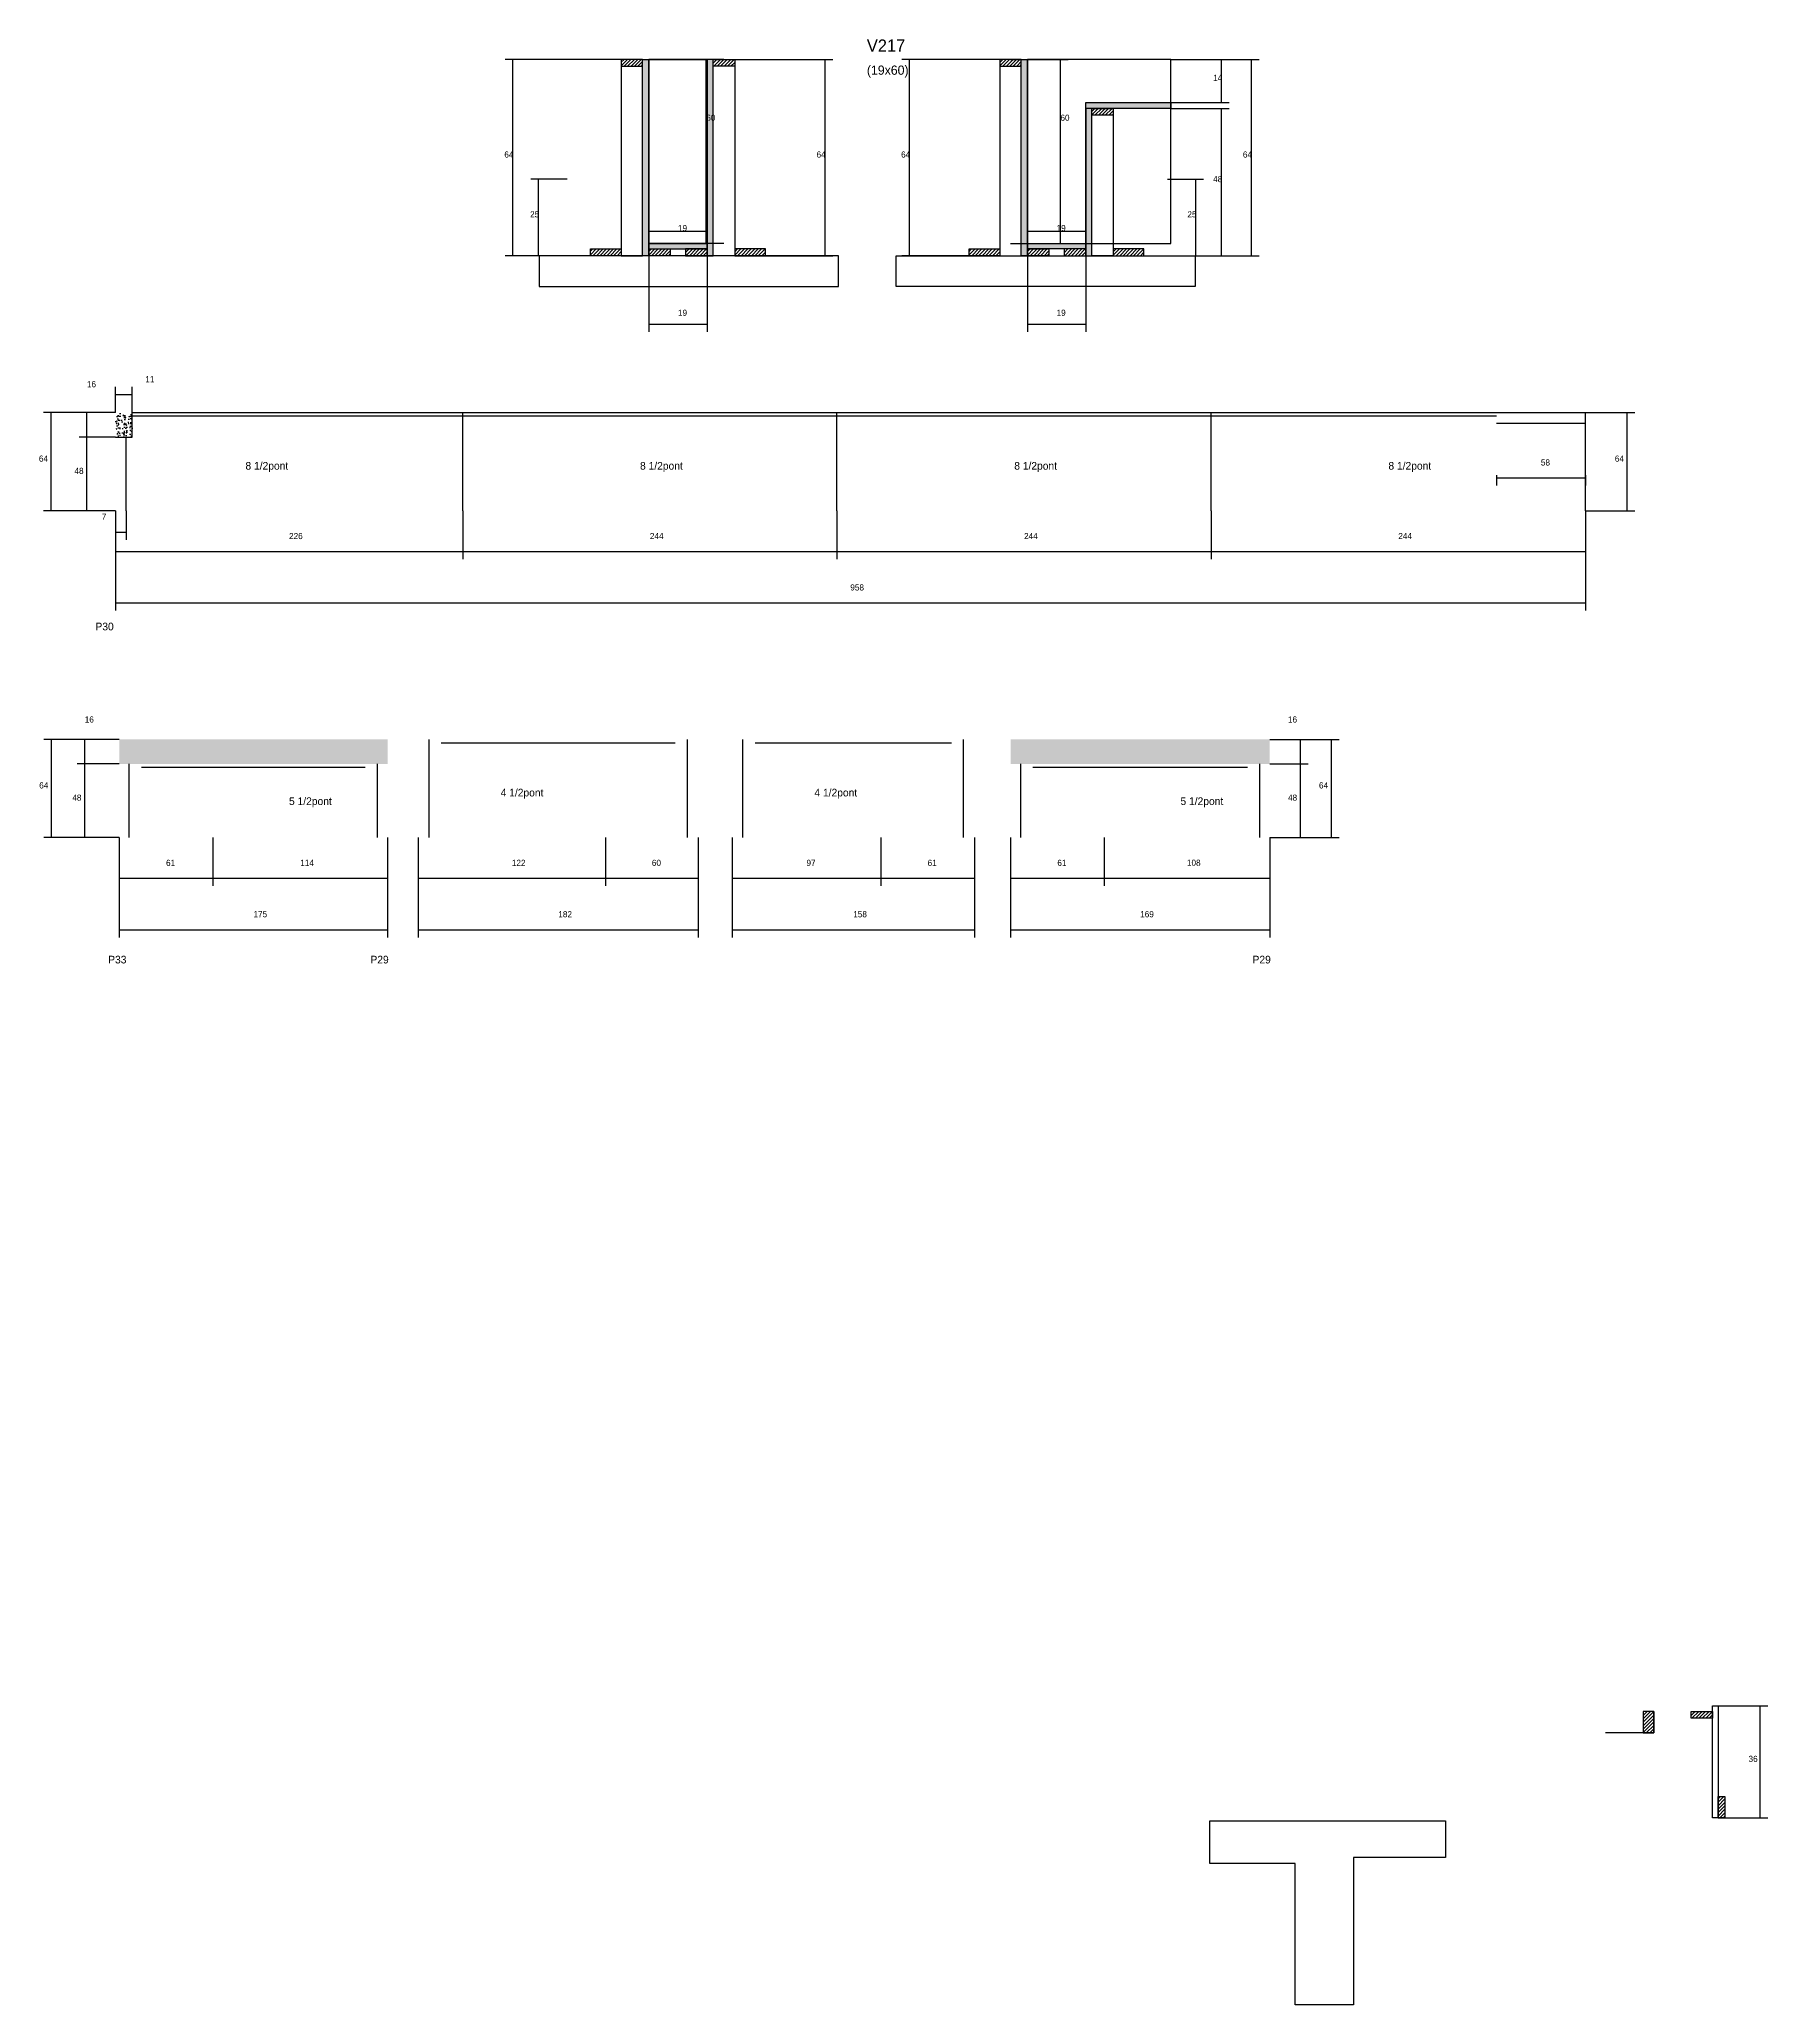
# Model space of a CAD drawing. Header units: metres. Extents: x 7730 to 8857, y 6730 to 8012.
import ezdxf

# ---------------------------------------------------------------- set-up
doc = ezdxf.new("R2010")
doc.units = ezdxf.units.M
for name, color, linetype in [('CONCRETO', 251, 'Continuous'), ('COTA', 4, 'Continuous'), ('Cota Seção (2x)', 4, 'Continuous'), ('Hachura', 253, 'Continuous'), ('Madeira', 126, 'Continuous'), ('NOMENCLATURA', 7, 'Continuous'), ('Painéis', 200, 'Continuous'), ('SARR_2.2x7', 40, 'Continuous'), ('Texto Seção', 7, 'Continuous')]:
    doc.layers.add(name, color=color, linetype=linetype)

msp = doc.modelspace()

# ---------------------------------------------------------------- hatches: boundary and pattern name
at = {"layer": 'COTA'}
h = msp.add_hatch(dxfattribs=at)
h.set_pattern_fill('AR-CONC', scale=0.03)
h.paths.add_polyline_path([(7779.2, 7768.3), (7790.2, 7768.3), (7790.2, 7752.3), (7779.2, 7752.3)])
h = msp.add_hatch(dxfattribs=at)
h.set_pattern_fill('AR-CONC', scale=0.03)
h.paths.add_polyline_path([(7956.7, 7539.2), (7956.7, 7555.2), (7956.7, 7555.2), (7781.7, 7555.2), (7781.7, 7555.2), (7781.7, 7539.2), (7781.7, 7539.2), (7956.7, 7539.2)])
h = msp.add_hatch(dxfattribs=at)
h.set_pattern_fill('AR-CONC', scale=0.03)
h.paths.add_polyline_path([(8531.9, 7539.2), (8531.9, 7555.2), (8531.9, 7555.2), (8362.9, 7555.2), (8362.9, 7555.2), (8362.9, 7539.2), (8362.9, 7539.2), (8531.9, 7539.2)])
at = {"layer": 'Hachura'}
h = msp.add_hatch(dxfattribs=at)
h.set_pattern_fill('ANSI31', scale=0.5)
h.paths.add_polyline_path([(8123, 7994.2), (8123, 7998.6), (8123, 7998.6), (8109, 7998.6), (8109, 7998.6), (8109, 7994.2), (8109, 7994.2), (8123, 7994.2)])
h = msp.add_hatch(color=8, dxfattribs=at)
h.dxf.hatch_style = 1
h.paths.add_polyline_path([(8123, 7998.6), (8127, 7998.6), (8127, 7998.6), (8127, 7870.6), (8127, 7870.6), (8123, 7870.6), (8123, 7870.6), (8123, 7998.6)])
h = msp.add_hatch(color=8, dxfattribs=at)
h.dxf.hatch_style = 1
h.paths.add_polyline_path([(8169, 7998.6), (8165, 7998.6), (8165, 7998.6), (8165, 7870.6), (8165, 7870.6), (8169, 7870.6), (8169, 7870.6), (8169, 7998.6)])
h = msp.add_hatch(dxfattribs=at)
h.set_pattern_fill('ANSI31', scale=0.5)
h.paths.add_polyline_path([(8169, 7994.2), (8169, 7998.6), (8169, 7998.6), (8183, 7998.6), (8183, 7998.6), (8183, 7994.2), (8183, 7994.2), (8169, 7994.2)])
h = msp.add_hatch(dxfattribs=at)
h.set_pattern_fill('ANSI31', scale=0.5)
h.paths.add_polyline_path([(8369.9, 7994.2), (8369.9, 7998.6), (8369.9, 7998.6), (8355.9, 7998.6), (8355.9, 7998.6), (8355.9, 7994.2), (8355.9, 7994.2), (8369.9, 7994.2)])
h = msp.add_hatch(color=8, dxfattribs=at)
h.dxf.hatch_style = 1
h.paths.add_polyline_path([(8369.9, 7998.6), (8373.9, 7998.6), (8373.9, 7998.6), (8373.9, 7870.6), (8373.9, 7870.6), (8369.9, 7870.6), (8369.9, 7870.6), (8369.9, 7998.6)])
h = msp.add_hatch(color=8, dxfattribs=at)
h.dxf.hatch_style = 1
h.paths.add_polyline_path([(8415.9, 7970.6), (8411.9, 7970.6), (8411.9, 7970.6), (8411.9, 7870.6), (8411.9, 7870.6), (8415.9, 7870.6), (8415.9, 7870.6), (8415.9, 7970.6)])
h = msp.add_hatch(color=8, dxfattribs=at)
h.dxf.hatch_style = 1
h.paths.add_polyline_path([(8411.9, 7966.6), (8411.9, 7970.6), (8411.9, 7970.6), (8467.5, 7970.6), (8467.5, 7970.6), (8467.5, 7966.6), (8467.5, 7966.6), (8411.9, 7966.6)])
h = msp.add_hatch(dxfattribs=at)
h.set_pattern_fill('ANSI31', scale=0.5)
h.paths.add_polyline_path([(8415.9, 7962.2), (8415.9, 7966.6), (8415.9, 7966.6), (8429.9, 7966.6), (8429.9, 7966.6), (8429.9, 7962.2), (8429.9, 7962.2), (8415.9, 7962.2)])
h = msp.add_hatch(dxfattribs=at)
h.set_pattern_fill('ANSI31', scale=0.5)
h.paths.add_polyline_path([(8089, 7870.6), (8089, 7875), (8089, 7875), (8109, 7875), (8109, 7875), (8109, 7870.6), (8109, 7870.6), (8089, 7870.6)])
h = msp.add_hatch(color=8, dxfattribs=at)
h.dxf.hatch_style = 1
h.paths.add_polyline_path([(8165, 7875), (8165, 7878.6), (8165, 7878.6), (8127, 7878.6), (8127, 7878.6), (8127, 7875), (8127, 7875), (8165, 7875)])
h = msp.add_hatch(dxfattribs=at)
h.set_pattern_fill('ANSI31', scale=0.5)
h.paths.add_polyline_path([(8127, 7870.6), (8127, 7875), (8127, 7875), (8141, 7875), (8141, 7875), (8141, 7870.6), (8141, 7870.6), (8127, 7870.6)])
h = msp.add_hatch(dxfattribs=at)
h.set_pattern_fill('ANSI31', scale=0.5)
h.paths.add_polyline_path([(8165, 7870.6), (8165, 7875), (8165, 7875), (8151, 7875), (8151, 7875), (8151, 7870.6), (8151, 7870.6), (8165, 7870.6)])
h = msp.add_hatch(dxfattribs=at)
h.set_pattern_fill('ANSI31', scale=0.5)
h.paths.add_polyline_path([(8203, 7870.6), (8203, 7875), (8203, 7875), (8183, 7875), (8183, 7875), (8183, 7870.6), (8183, 7870.6), (8203, 7870.6)])
h = msp.add_hatch(dxfattribs=at)
h.set_pattern_fill('ANSI31', scale=0.5)
h.paths.add_polyline_path([(8335.9, 7870.6), (8335.9, 7875), (8335.9, 7875), (8355.9, 7875), (8355.9, 7875), (8355.9, 7870.6), (8355.9, 7870.6), (8335.9, 7870.6)])
h = msp.add_hatch(color=8, dxfattribs=at)
h.dxf.hatch_style = 1
h.paths.add_polyline_path([(8373.9, 7875), (8373.9, 7878.6), (8373.9, 7878.6), (8411.9, 7878.6), (8411.9, 7878.6), (8411.9, 7875), (8411.9, 7875), (8373.9, 7875)])
h = msp.add_hatch(dxfattribs=at)
h.set_pattern_fill('ANSI31', scale=0.5)
h.paths.add_polyline_path([(8373.9, 7870.6), (8373.9, 7875), (8373.9, 7875), (8387.9, 7875), (8387.9, 7875), (8387.9, 7870.6), (8387.9, 7870.6), (8373.9, 7870.6)])
h = msp.add_hatch(dxfattribs=at)
h.set_pattern_fill('ANSI31', scale=0.5)
h.paths.add_polyline_path([(8411.9, 7870.6), (8411.9, 7875), (8411.9, 7875), (8397.9, 7875), (8397.9, 7875), (8397.9, 7870.6), (8397.9, 7870.6), (8411.9, 7870.6)])
h = msp.add_hatch(dxfattribs=at)
h.set_pattern_fill('ANSI31', scale=0.5)
h.paths.add_polyline_path([(8449.9, 7870.6), (8449.9, 7875), (8449.9, 7875), (8429.9, 7875), (8429.9, 7875), (8429.9, 7870.6), (8429.9, 7870.6), (8449.9, 7870.6)])
h = msp.add_hatch(dxfattribs=at)
h.set_pattern_fill('ANSI31', scale=0.5)
h.paths.add_polyline_path([(8782.4, 6921.3), (8775.4, 6921.3), (8775.4, 6907.3), (8782.4, 6907.3)])
h = msp.add_hatch(dxfattribs=at)
h.set_pattern_fill('ANSI31', scale=0.5)
h.paths.add_polyline_path([(8806.7, 6921.3), (8806.7, 6916.9), (8806.7, 6916.9), (8820.7, 6916.9), (8820.7, 6916.9), (8820.7, 6921.3), (8820.7, 6921.3), (8806.7, 6921.3)])
h = msp.add_hatch(dxfattribs=at)
h.set_pattern_fill('ANSI31', scale=0.5)
h.paths.add_polyline_path([(8824.3, 6851.9), (8828.7, 6851.9), (8828.7, 6851.9), (8828.7, 6865.9), (8828.7, 6865.9), (8824.3, 6865.9), (8824.3, 6865.9), (8824.3, 6851.9)])

# ---------------------------------------------------------------- linework, layer by layer
at = {"layer": 'CONCRETO'}
for points in [[(8127, 7998.6), (8127, 7998.6), (8165, 7998.6), (8165, 7970.6), (8165, 7970.6), (8165, 7878.6), (8127, 7878.6), (8127, 7998.6)], [(8127, 7878.6), (8165, 7878.6), (8165, 7998.6), (8127, 7998.6)], [(8467.5, 7970.6), (8467.5, 7998.6), (8373.9, 7998.6), (8373.9, 7970.6), (8373.9, 7970.6), (8373.9, 7878.6), (8411.9, 7878.6), (8411.9, 7970.6)], [(8373.9, 7878.6), (8467.5, 7878.6), (8467.5, 7998.6), (8373.9, 7998.6)], [(8492.9, 6822.1), (8492.9, 6850.1), (8646.5, 6850.1), (8646.5, 6826.1), (8586.5, 6826.1), (8586.5, 6730.1), (8548.5, 6730.1), (8548.5, 6822.1)]]:
    msp.add_lwpolyline(points, close=True, dxfattribs=at)
at = {"layer": 'COTA'}
for p, q in [((8109, 7998.6), (8033.3, 7998.6)), ((8038.3, 7870.6), (8038.3, 7998.6)), ((8183, 7998.6), (8246.9, 7998.6)), ((8241.9, 7870.6), (8241.9, 7998.6)), ((8355.9, 7998.6), (8292, 7998.6)), ((8297, 7870.6), (8297, 7998.6)), ((8467.5, 7998.6), (8524.9, 7998.6)), ((8467.5, 7998.6), (8505.5, 7998.6)), ((8500.5, 7970.6), (8500.5, 7998.6)), ((8519.9, 7870.6), (8519.9, 7998.6)), ((8467.5, 7970.6), (8505.5, 7970.6)), ((8467.5, 7966.6), (8505.5, 7966.6)), ((8500.5, 7870.6), (8500.5, 7966.6)), ((8073.7, 7920.6), (8050.1, 7920.6)), ((8055.1, 7870.6), (8055.1, 7920.6)), ((8465.2, 7920.6), (8488.7, 7920.6)), ((8483.7, 7870.6), (8483.7, 7920.6)), ((8093.4, 7870.6), (8033.3, 7870.6)), ((8073.7, 7870.6), (8050.1, 7870.6)), ((8127, 7870.6), (8127, 7820.9)), ((8165, 7870.6), (8165, 7820.9)), ((8198.6, 7870.6), (8246.9, 7870.6)), ((8340.3, 7870.6), (8292, 7870.6)), ((8373.9, 7870.6), (8373.9, 7820.9)), ((8411.9, 7870.6), (8411.9, 7820.9)), ((8445.5, 7870.6), (8524.9, 7870.6)), ((8445.5, 7870.6), (8505.5, 7870.6)), ((8465.2, 7870.6), (8488.7, 7870.6)), ((8127, 7825.9), (8165, 7825.9)), ((8373.9, 7825.9), (8411.9, 7825.9)), ((7779.2, 7704.3), (7779.2, 7639.2)), ((7779.2, 7704.3), (7779.2, 7685.4)), ((7779.2, 7704.3), (7779.2, 7672.7)), ((7786.2, 7704.3), (7786.2, 7685.4)), ((8005.7, 7704.3), (8005.7, 7672.7)), ((8005.7, 7704.3), (8005.7, 7672.7)), ((8249.7, 7704.3), (8249.7, 7672.7)), ((8249.7, 7704.3), (8249.7, 7672.7)), ((8493.7, 7704.3), (8493.7, 7672.7)), ((8493.7, 7704.3), (8493.7, 7672.7)), ((8737.7, 7704.3), (8737.7, 7672.7)), ((8737.7, 7704.3), (8737.7, 7639.2)), ((7779.2, 7690.4), (7786.2, 7690.4)), ((7779.2, 7677.7), (8005.7, 7677.7)), ((8005.7, 7677.7), (8249.7, 7677.7)), ((8249.7, 7677.7), (8493.7, 7677.7)), ((8493.7, 7677.7), (8737.7, 7677.7)), ((7779.2, 7644.2), (8737.7, 7644.2)), ((7781.7, 7555.2), (7732.6, 7555.2)), ((7737.6, 7491.2), (7737.6, 7555.2)), ((7781.7, 7555.2), (7754.2, 7555.2)), ((7759.2, 7539.2), (7759.2, 7555.2)), ((7781.7, 7539.2), (7754.2, 7539.2)), ((7781.7, 7539.2), (7754.2, 7539.2)), ((7759.2, 7491.2), (7759.2, 7539.2)), ((7781.7, 7491.2), (7732.6, 7491.2)), ((7781.7, 7491.2), (7754.2, 7491.2)), ((7781.7, 7491.2), (7781.7, 7459.6)), ((7781.7, 7491.2), (7781.7, 7426.1)), ((7842.7, 7491.2), (7842.7, 7459.6)), ((7842.7, 7491.2), (7842.7, 7459.6)), ((7956.7, 7491.2), (7956.7, 7459.6)), ((7956.7, 7491.2), (7956.7, 7426.1)), ((7976.7, 7491.2), (7976.7, 7426.1)), ((8159.2, 7491.2), (8159.2, 7426.1)), ((8181.3, 7491.2), (8181.3, 7426.1)), ((8339.3, 7491.2), (8339.3, 7426.1)), ((8362.9, 7491.2), (8362.9, 7459.6)), ((8362.9, 7491.2), (8362.9, 7426.1)), ((8423.9, 7491.2), (8423.9, 7459.6)), ((8423.9, 7491.2), (8423.9, 7459.6)), ((8531.9, 7491.2), (8531.9, 7459.6)), ((8531.9, 7491.2), (8531.9, 7426.1)), ((7781.7, 7464.6), (7842.7, 7464.6)), ((7842.7, 7464.6), (7956.7, 7464.6)), ((8362.9, 7464.6), (8423.9, 7464.6)), ((8423.9, 7464.6), (8531.9, 7464.6)), ((7781.7, 7431.1), (7956.7, 7431.1)), ((7976.7, 7431.1), (8159.2, 7431.1)), ((8181.3, 7431.1), (8339.3, 7431.1)), ((8362.9, 7431.1), (8531.9, 7431.1)), ((8824.3, 6924.9), (8856.6, 6924.9)), ((8851.6, 6851.9), (8851.6, 6924.9)), ((8824.3, 6851.9), (8856.6, 6851.9))]:
    msp.add_line(p, q, dxfattribs=at)
at = {"layer": 'Cota Seção (2x)'}
for p, q in [((8176, 7998.6), (8159.5, 7998.6)), ((8164.5, 7878.6), (8164.5, 7998.6)), ((8362.9, 7998.6), (8400.4, 7998.6)), ((8395.4, 7878.6), (8395.4, 7998.6)), ((8127, 7870.6), (8127, 7891.6)), ((8127, 7886.6), (8165, 7886.6)), ((8165, 7870.6), (8165, 7891.6)), ((8373.9, 7870.6), (8373.9, 7891.6)), ((8373.9, 7886.6), (8411.9, 7886.6)), ((8411.9, 7870.6), (8411.9, 7891.6)), ((8176, 7878.6), (8159.5, 7878.6)), ((8362.9, 7878.6), (8400.4, 7878.6)), ((7779.2, 7768.3), (7779.2, 7785)), ((7779.2, 7780), (7790.2, 7780)), ((7790.2, 7768.3), (7790.2, 7785)), ((7779.2, 7768.3), (7732.4, 7768.3)), ((7737.4, 7704.3), (7737.4, 7768.3)), ((7779.2, 7768.3), (7755.6, 7768.3)), ((7760.6, 7752.3), (7760.6, 7768.3)), ((8737.7, 7768.3), (8770, 7768.3)), ((8765, 7704.3), (8765, 7768.3)), ((7779.2, 7752.3), (7755.6, 7752.3)), ((7779.2, 7752.3), (7755.6, 7752.3)), ((7760.6, 7704.3), (7760.6, 7752.3)), ((8679.7, 7727.6), (8679.7, 7720.7)), ((8679.7, 7725.7), (8737.7, 7725.7)), ((8737.7, 7727.6), (8737.7, 7720.7)), ((7779.2, 7704.3), (7732.4, 7704.3)), ((7779.2, 7704.3), (7755.6, 7704.3)), ((8737.7, 7704.3), (8770, 7704.3)), ((8531.9, 7555.2), (8556.9, 7555.2)), ((8531.9, 7555.2), (8577.1, 7555.2)), ((8551.9, 7539.2), (8551.9, 7555.2)), ((8572.1, 7491.2), (8572.1, 7555.2)), ((8531.9, 7539.2), (8556.9, 7539.2)), ((8531.9, 7539.2), (8556.9, 7539.2)), ((8551.9, 7491.2), (8551.9, 7539.2)), ((7976.7, 7491.2), (7976.7, 7459.6)), ((8098.7, 7491.2), (8098.7, 7459.6)), ((8098.7, 7491.2), (8098.7, 7459.6)), ((8159.2, 7491.2), (8159.2, 7459.6)), ((8181.3, 7491.2), (8181.3, 7459.6)), ((8278.3, 7491.2), (8278.3, 7459.6)), ((8278.3, 7491.2), (8278.3, 7459.6)), ((8339.3, 7491.2), (8339.3, 7459.6)), ((8531.9, 7491.2), (8556.9, 7491.2)), ((8531.9, 7491.2), (8577.1, 7491.2)), ((7976.7, 7464.6), (8098.7, 7464.6)), ((8098.7, 7464.6), (8159.2, 7464.6)), ((8181.3, 7464.6), (8278.3, 7464.6)), ((8278.3, 7464.6), (8339.3, 7464.6))]:
    msp.add_line(p, q, dxfattribs=at)
at = {"layer": 'Madeira'}
for points in [[(8123, 7994.2), (8123, 7998.6), (8109, 7998.6), (8109, 7994.2)], [(8123, 7998.6), (8109, 7998.6), (8109, 7870.6), (8123, 7870.6)], [(8169, 7994.2), (8169, 7998.6), (8183, 7998.6), (8183, 7994.2)], [(8169, 7998.6), (8183, 7998.6), (8183, 7870.6), (8169, 7870.6)], [(8369.9, 7994.2), (8369.9, 7998.6), (8355.9, 7998.6), (8355.9, 7994.2)], [(8369.9, 7998.6), (8355.9, 7998.6), (8355.9, 7870.6), (8369.9, 7870.6)], [(8415.9, 7962.2), (8415.9, 7966.6), (8429.9, 7966.6), (8429.9, 7962.2)], [(8415.9, 7966.6), (8429.9, 7966.6), (8429.9, 7870.6), (8415.9, 7870.6)], [(8055.5, 7850.6), (8250.7, 7850.6), (8250.7, 7870.6), (8055.5, 7870.6)], [(8089, 7870.6), (8089, 7875), (8109, 7875), (8109, 7870.6)], [(8127, 7870.6), (8127, 7875), (8141, 7875), (8141, 7870.6)], [(8165, 7870.6), (8165, 7875), (8151, 7875), (8151, 7870.6)], [(8203, 7870.6), (8203, 7875), (8183, 7875), (8183, 7870.6)], [(8483.3, 7850.6), (8288.2, 7850.6), (8288.2, 7870.6), (8483.3, 7870.6)], [(8335.9, 7870.6), (8335.9, 7875), (8355.9, 7875), (8355.9, 7870.6)], [(8373.9, 7870.6), (8373.9, 7875), (8387.9, 7875), (8387.9, 7870.6)], [(8411.9, 7870.6), (8411.9, 7875), (8397.9, 7875), (8397.9, 7870.6)], [(8449.9, 7870.6), (8449.9, 7875), (8429.9, 7875), (8429.9, 7870.6)], [(8782.4, 6907.3), (8782.4, 6921.3), (8775.4, 6921.3), (8775.4, 6907.3)], [(8806.7, 6921.3), (8820.7, 6921.3), (8820.7, 6916.9), (8806.7, 6916.9)], [(8824.3, 6851.9), (8824.3, 6865.9), (8828.7, 6865.9), (8828.7, 6851.9)]]:
    msp.add_lwpolyline(points, close=True, dxfattribs=at)
msp.add_lwpolyline([(8782.4, 6921.3), (8782.4, 6907.3), (8750.9, 6907.3)], dxfattribs=at)
at = {"layer": 'Painéis'}
for p, q in [((8127, 7870.6), (8127, 7998.6)), ((8165, 7870.6), (8165, 7998.6)), ((8373.9, 7870.6), (8373.9, 7998.6)), ((8411.9, 7970.6), (8467.5, 7970.6)), ((8411.9, 7966.6), (8411.9, 7970.6)), ((8411.9, 7870.6), (8411.9, 7966.6)), ((8467.5, 7966.6), (8467.5, 7970.6)), ((8127, 7878.6), (8165, 7878.6)), ((8127, 7875), (8127, 7878.6)), ((8165, 7875), (8165, 7878.6)), ((8373.9, 7878.6), (8411.9, 7878.6)), ((8373.9, 7875), (8373.9, 7878.6)), ((8411.9, 7875), (8411.9, 7878.6)), ((7790.2, 7768.3), (8737.7, 7768.3)), ((7790.2, 7752.3), (7790.2, 7768.3)), ((8005.7, 7704.3), (8005.7, 7768.3)), ((8249.7, 7704.3), (8249.7, 7768.3)), ((8493.7, 7704.3), (8493.7, 7768.3)), ((8737.7, 7704.3), (8737.7, 7768.3)), ((7779.2, 7752.3), (7790.2, 7752.3))]:
    msp.add_line(p, q, dxfattribs=at)
for points in [[(8123, 7998.6), (8127, 7998.6), (8127, 7870.6), (8123, 7870.6)], [(8169, 7998.6), (8165, 7998.6), (8165, 7870.6), (8169, 7870.6)], [(8369.9, 7998.6), (8373.9, 7998.6), (8373.9, 7870.6), (8369.9, 7870.6)], [(8411.9, 7966.6), (8411.9, 7970.6), (8467.5, 7970.6), (8467.5, 7966.6)], [(8415.9, 7966.6), (8411.9, 7966.6), (8411.9, 7870.6), (8415.9, 7870.6)], [(8165, 7875), (8165, 7878.6), (8127, 7878.6), (8127, 7875)], [(8373.9, 7875), (8373.9, 7878.6), (8411.9, 7878.6), (8411.9, 7875)], [(8820.7, 6924.9), (8824.3, 6924.9), (8824.3, 6851.9), (8820.7, 6851.9)]]:
    msp.add_lwpolyline(points, close=True, dxfattribs=at)
at = {"layer": 'SARR_2.2x7'}
for p, q in [((7790.2, 7766.1), (8005.7, 7766.1)), ((8005.7, 7766.1), (8249.7, 7766.1)), ((8249.7, 7766.1), (8493.7, 7766.1)), ((8493.7, 7766.1), (8679.7, 7766.1)), ((8679.7, 7761.3), (8737.7, 7761.3)), ((7786.2, 7704.3), (7786.2, 7752.3)), ((7983.7, 7491.2), (7983.7, 7555.2)), ((7991.7, 7553), (8098.7, 7553)), ((8098.7, 7553), (8144.2, 7553)), ((8152.2, 7491.2), (8152.2, 7555.2)), ((8188.3, 7491.2), (8188.3, 7555.2)), ((8196.3, 7553), (8278.3, 7553)), ((8278.3, 7553), (8324.3, 7553)), ((8332.3, 7491.2), (8332.3, 7555.2)), ((7788.2, 7491.2), (7788.2, 7539.2)), ((7796.2, 7537), (7842.7, 7537)), ((7842.7, 7537), (7942.1, 7537)), ((7950.1, 7491.2), (7950.1, 7539.2)), ((8369.5, 7491.2), (8369.5, 7539.2)), ((8377.5, 7537), (8423.9, 7537)), ((8423.9, 7537), (8517.4, 7537)), ((8525.4, 7491.2), (8525.4, 7539.2))]:
    msp.add_line(p, q, dxfattribs=at)

# ---------------------------------------------------------------- texts
at = {"layer": 'COTA'}
for s, p in [('14', (8495, 7984.6)), ('64', (8032.8, 7934.6)), ('64', (8236.4, 7934.6)), ('64', (8291.5, 7934.6)), ('64', (8514.4, 7934.6)), ('48', (8495, 7918.6)), ('25', (8049.6, 7895.6)), ('25', (8478.2, 7895.6)), ('19', (8146, 7831.4)), ('19', (8392.9, 7831.4)), ('7', (7770.3, 7698.4)), ('226', (7892.4, 7685.8)), ('244', (8127.7, 7685.8)), ('244', (8371.7, 7685.8)), ('244', (8615.7, 7685.8)), ('958', (8258.4, 7652.3)), ('16', (7759.2, 7566.2)), ('64', (7729.5, 7523.2)), ('48', (7751.1, 7515.2)), ('61', (7812.2, 7472.7)), ('114', (7899.7, 7472.7)), ('61', (8393.4, 7472.7)), ('108', (8477.9, 7472.8)), ('175', (7869.2, 7439.2)), ('182', (8068, 7439.2)), ('158', (8260.3, 7439.2)), ('169', (8447.4, 7439.2)), ('36', (8844.1, 6888.4))]:
    msp.add_text(s, height=4, dxfattribs=at).set_placement(p)
at = {"layer": 'Cota Seção (2x)'}
for s, p in [('60', (8164.5, 7958.6)), ('60', (8395.4, 7958.6)), ('19', (8146, 7886.6)), ('19', (8392.9, 7886.6)), ('16', (7760.6, 7784.8)), ('11', (7798.7, 7788.1)), ('64', (7729.3, 7736.3)), ('48', (7752.5, 7728.3)), ('58', (8708.7, 7733.8)), ('64', (8756.9, 7736.3)), ('16', (8543.8, 7566.2)), ('64', (8564, 7523.2)), ('48', (8543.8, 7515.2)), ('122', (8037.7, 7472.7)), ('60', (8129, 7472.7)), ('97', (8229.8, 7472.7)), ('61', (8308.8, 7472.7))]:
    msp.add_text(s, height=4, dxfattribs=at).set_placement(p)
at = {"layer": 'NOMENCLATURA'}
for s, p in [('8 1/2pont', (7864, 7731.1)), ('8 1/2pont', (8121.3, 7731.1)), ('8 1/2pont', (8365.3, 7731.1)), ('8 1/2pont', (8609.3, 7731.1)), ('P30', (7766.2, 7626.3)), ('4 1/2pont', (8030.4, 7518)), ('4 1/2pont', (8235, 7518)), ('5 1/2pont', (7892.4, 7512.4)), ('5 1/2pont', (8473.7, 7512.4)), ('P33', (7774.5, 7409.1)), ('P29', (7945.5, 7409.1)), ('P29', (8520.7, 7409.1))]:
    msp.add_text(s, height=5, dxfattribs=at).set_placement(p)
at = {"layer": 'Texto Seção'}
for s, height, p in [('V217', 8, (8269.2, 8003.6)), ('(19x60)', 6, (8269.2, 7988.6))]:
    msp.add_text(s, height=height, dxfattribs=at).set_placement(p)

doc.saveas('drawing.dxf')
